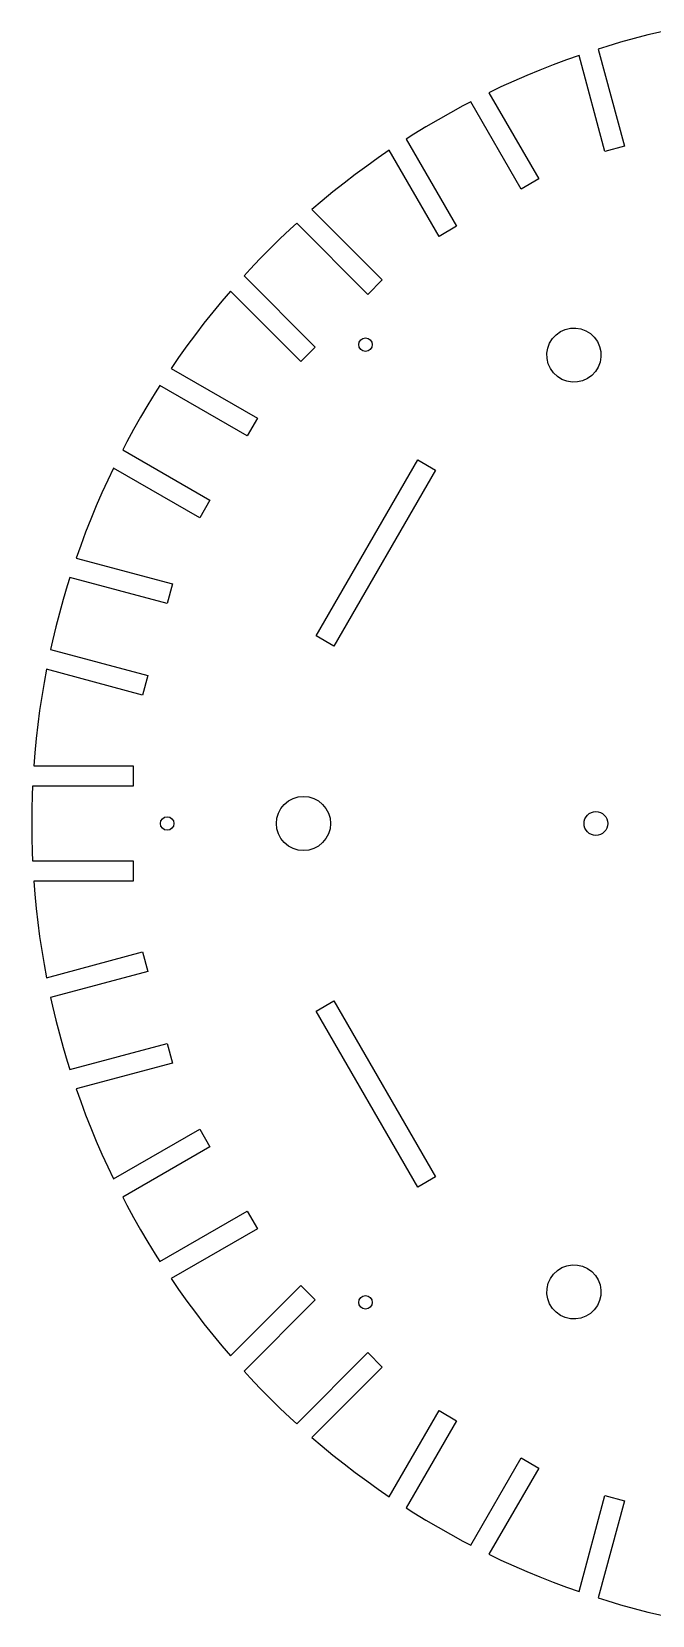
# Model space of a CAD drawing. Header units: metres. Extents: x -120 to 120, y -120 to 120.
# Drawn here: x -120 to -28.4, y -116.9 to 116.9 of the extents above; entities that cross this region are included whole.
import ezdxf

# ---------------------------------------------------------------- set-up
doc = ezdxf.new("R2010")
doc.units = ezdxf.units.M

msp = doc.modelspace()

# ---------------------------------------------------------------- linework, layer by layer
for p, q in [((-26.9941, 116.924), (-29.0306, 116.435)), ((-35.0846, 114.757), (-36.3371, 114.362)), ((-33.0765, 115.351), (-35.0846, 114.757)), ((-31.0583, 115.911), (-33.0765, 115.351)), ((-29.0306, 116.435), (-31.0583, 115.911)), ((-41.0424, 112.763), (-43.0042, 112.03)), ((-39.1904, 113.419), (-41.0424, 112.763)), ((-35.3864, 99.2222), (-39.1904, 113.419)), ((-36.3371, 114.362), (-32.4886, 99.9987)), ((-46.8877, 110.461), (-48.8084, 109.625)), ((-44.9528, 111.262), (-46.8877, 110.461)), ((-43.0042, 112.03), (-44.9528, 111.262)), ((-50.7142, 108.757), (-52.4875, 107.911)), ((-52.4875, 107.911), (-45.1388, 95.1827)), ((-48.8084, 109.625), (-50.7142, 108.757)), ((-56.3366, 105.954), (-58.1771, 104.954)), ((-55.1716, 106.56), (-56.3366, 105.954)), ((-47.7368, 93.6827), (-55.1716, 106.56)), ((-60, 103.923), (-61.8046, 102.86)), ((-58.1771, 104.954), (-60, 103.923)), ((-63.5903, 101.766), (-64.6979, 101.06)), ((-64.6979, 101.06), (-57.2631, 88.1827)), ((-61.8046, 102.86), (-63.5903, 101.766)), ((-68.8292, 98.2982), (-70.5342, 97.082)), ((-67.21, 99.4111), (-68.8292, 98.2982)), ((-59.8612, 86.6827), (-67.21, 99.4111)), ((-32.4886, 99.9987), (-35.3864, 99.2222)), ((-70.5342, 97.082), (-72.2178, 95.8363)), ((-73.8794, 94.5613), (-75.5184, 93.2575)), ((-72.2178, 95.8363), (-73.8794, 94.5613)), ((-45.1388, 95.1827), (-47.7368, 93.6827)), ((-77.1345, 91.9253), (-78.6285, 90.6493)), ((-75.5184, 93.2575), (-77.1345, 91.9253)), ((-78.6285, 90.6493), (-68.2358, 80.2566)), ((-81.8398, 87.7624), (-83.359, 86.3208)), ((-80.8715, 88.6497), (-81.8398, 87.7624)), ((-70.3571, 78.1353), (-80.8715, 88.6497)), ((-57.2631, 88.1827), (-59.8612, 86.6827)), ((-84.8528, 84.8528), (-86.3208, 83.359)), ((-83.359, 86.3208), (-84.8528, 84.8528)), ((-86.3208, 83.359), (-87.7624, 81.8398)), ((-87.7624, 81.8398), (-88.6497, 80.8715)), ((-88.6497, 80.8715), (-78.1353, 70.3571)), ((-68.2358, 80.2566), (-70.3571, 78.1353)), ((-90.6493, 78.6285), (-91.9253, 77.1345)), ((-80.2566, 68.2358), (-90.6493, 78.6285)), ((-93.2575, 75.5184), (-94.5613, 73.8794)), ((-91.9253, 77.1345), (-93.2575, 75.5184)), ((-94.5613, 73.8794), (-95.8363, 72.2178)), ((-42.5749, 72.1811), (-41.9375, 72.6379)), ((-41.9375, 72.6379), (-41.2233, 72.9615)), ((-41.2233, 72.9615), (-40.4596, 73.1396)), ((-40.4596, 73.1396), (-39.6759, 73.1652)), ((-39.6759, 73.1652), (-38.9022, 73.0375)), ((-38.9022, 73.0375), (-38.1683, 72.7613)), ((-38.1683, 72.7613), (-37.5024, 72.3472)), ((-97.082, 70.5342), (-98.2982, 68.8292)), ((-95.8363, 72.2178), (-97.082, 70.5342)), ((-78.1353, 70.3571), (-80.2566, 68.2358)), ((-71.7107, 70.7107), (-71.6346, 71.0934)), ((-71.6346, 70.328), (-71.7107, 70.7107)), ((-71.6346, 71.0934), (-71.4178, 71.4178)), ((-71.4178, 70.0036), (-71.6346, 70.328)), ((-71.4178, 71.4178), (-71.0934, 71.6346)), ((-71.0934, 71.6346), (-70.7107, 71.7107)), ((-70.7107, 71.7107), (-70.328, 71.6346)), ((-70.328, 71.6346), (-70.0036, 71.4178)), ((-70.0036, 71.4178), (-69.7868, 71.0934)), ((-69.7868, 70.328), (-70.0036, 70.0036)), ((-69.7868, 71.0934), (-69.7107, 70.7107)), ((-69.7107, 70.7107), (-69.7868, 70.328)), ((-43.9289, 69.4354), (-43.8012, 70.209)), ((-43.8012, 70.209), (-43.525, 70.9429)), ((-43.525, 70.9429), (-43.1109, 71.6088)), ((-43.1109, 71.6088), (-42.5749, 72.1811)), ((-37.5024, 72.3472), (-36.9301, 71.8112)), ((-36.9301, 71.8112), (-36.4734, 71.1738)), ((-36.4734, 71.1738), (-36.1498, 70.4595)), ((-36.1498, 70.4595), (-35.9717, 69.6959)), ((-98.2982, 68.8292), (-99.4111, 67.21)), ((-71.0934, 69.7868), (-71.4178, 70.0036)), ((-70.7107, 69.7107), (-71.0934, 69.7868)), ((-70.328, 69.7868), (-70.7107, 69.7107)), ((-70.0036, 70.0036), (-70.328, 69.7868)), ((-43.9033, 68.6517), (-43.9289, 69.4354)), ((-43.7252, 67.888), (-43.9033, 68.6517)), ((-43.4016, 67.1738), (-43.7252, 67.888)), ((-36.0738, 68.1385), (-36.35, 67.4046)), ((-35.9461, 68.9122), (-36.0738, 68.1385)), ((-35.9717, 69.6959), (-35.9461, 68.9122)), ((-99.4111, 67.21), (-86.6827, 59.8612)), ((-42.9449, 66.5364), (-43.4016, 67.1738)), ((-42.3725, 66.0004), (-42.9449, 66.5364)), ((-41.7066, 65.5863), (-42.3725, 66.0004)), ((-40.9728, 65.3101), (-41.7066, 65.5863)), ((-37.9375, 65.7097), (-38.6517, 65.386)), ((-37.3001, 66.1664), (-37.9375, 65.7097)), ((-36.7641, 66.7387), (-37.3001, 66.1664)), ((-36.35, 67.4046), (-36.7641, 66.7387)), ((-101.766, 63.5903), (-102.86, 61.8046)), ((-101.06, 64.6979), (-101.766, 63.5903)), ((-88.1827, 57.2631), (-101.06, 64.6979)), ((-40.1991, 65.1823), (-40.9728, 65.3101)), ((-39.4154, 65.208), (-40.1991, 65.1823)), ((-38.6517, 65.386), (-39.4154, 65.208)), ((-102.86, 61.8046), (-103.923, 60)), ((-103.923, 60), (-104.954, 58.1771)), ((-86.6827, 59.8612), (-88.1827, 57.2631)), ((-105.954, 56.3366), (-106.56, 55.1716)), ((-104.954, 58.1771), (-105.954, 56.3366)), ((-106.56, 55.1716), (-93.6827, 47.7368)), ((-107.911, 52.4875), (-108.757, 50.7142)), ((-95.1827, 45.1388), (-107.911, 52.4875)), ((-77.9728, 27.6971), (-62.9728, 53.6779)), ((-60.3747, 52.1779), (-75.3747, 26.1971)), ((-62.9728, 53.6779), (-60.3747, 52.1779)), ((-108.757, 50.7142), (-109.625, 48.8084)), ((-110.461, 46.8877), (-111.262, 44.9528)), ((-109.625, 48.8084), (-110.461, 46.8877)), ((-93.6827, 47.7368), (-95.1827, 45.1388)), ((-111.262, 44.9528), (-112.03, 43.0042)), ((-112.03, 43.0042), (-112.763, 41.0424)), ((-112.763, 41.0424), (-113.419, 39.1904)), ((-113.419, 39.1904), (-99.2222, 35.3864)), ((-114.757, 35.0846), (-115.351, 33.0765)), ((-114.362, 36.3371), (-114.757, 35.0846)), ((-99.9987, 32.4886), (-114.362, 36.3371)), ((-99.2222, 35.3864), (-99.9987, 32.4886)), ((-115.351, 33.0765), (-115.911, 31.0583)), ((-115.911, 31.0583), (-116.435, 29.0306)), ((-116.435, 29.0306), (-116.924, 26.9941)), ((-116.924, 26.9941), (-117.209, 25.7119)), ((-75.3747, 26.1971), (-77.9728, 27.6971)), ((-117.209, 25.7119), (-102.846, 21.8634)), ((-117.819, 22.7696), (-118.177, 20.8378)), ((-103.622, 18.9656), (-117.819, 22.7696)), ((-102.846, 21.8634), (-103.622, 18.9656)), ((-118.523, 18.7721), (-118.832, 16.7008)), ((-118.177, 20.8378), (-118.523, 18.7721)), ((-118.832, 16.7008), (-119.106, 14.6243)), ((-119.106, 14.6243), (-119.343, 12.5434)), ((-119.343, 12.5434), (-119.543, 10.4587)), ((-119.543, 10.4587), (-119.697, 8.5)), ((-119.697, 8.5), (-105, 8.5)), ((-105, 8.5), (-105, 5.5)), ((-119.87, 5.5), (-119.927, 4.18793)), ((-105, 5.5), (-119.87, 5.5)), ((-119.927, 4.18793), (-119.982, 2.09428)), ((-83.2009, 2.22227), (-82.7034, 2.82841)), ((-82.7034, 2.82841), (-82.0973, 3.32587)), ((-82.0973, 3.32587), (-81.4057, 3.69551)), ((-81.4057, 3.69551), (-80.6553, 3.92313)), ((-80.6553, 3.92313), (-79.875, 4)), ((-79.875, 4), (-79.0946, 3.92313)), ((-79.0946, 3.92313), (-78.3443, 3.69551)), ((-78.3443, 3.69551), (-77.6527, 3.32587)), ((-77.6527, 3.32587), (-77.0466, 2.82841)), ((-77.0466, 2.82841), (-76.5491, 2.22227)), ((-119.982, 2.09428), (-120, 0)), ((-120, 0), (-119.982, -2.09428)), ((-101, 0), (-100.924, 0.382675)), ((-100.924, -0.382675), (-101, 0)), ((-100.924, 0.382675), (-100.707, 0.707092)), ((-100.707, 0.707092), (-100.383, 0.923874)), ((-100.383, 0.923874), (-100, 1)), ((-100, 1), (-99.6173, 0.923874)), ((-99.6173, 0.923874), (-99.2929, 0.707092)), ((-99.2929, 0.707092), (-99.0761, 0.382675)), ((-99.0761, 0.382675), (-99, 0)), ((-99, 0), (-99.0761, -0.382675)), ((-83.875, 0), (-83.7981, 0.78035)), ((-83.7981, -0.78035), (-83.875, 0)), ((-83.7981, 0.78035), (-83.5705, 1.53073)), ((-83.5705, 1.53073), (-83.2009, 2.22227)), ((-76.5491, 2.22227), (-76.1795, 1.53073)), ((-76.1795, 1.53073), (-75.9519, 0.78035)), ((-75.9519, 0.78035), (-75.875, 0)), ((-75.875, 0), (-75.9519, -0.78035)), ((-38.45, 0), (-38.4164, 0.3414)), ((-38.4164, -0.3414), (-38.45, 0)), ((-38.4164, 0.3414), (-38.3168, 0.669693)), ((-38.3168, 0.669693), (-38.1551, 0.972244)), ((-38.1551, 0.972244), (-37.9374, 1.23743)), ((-37.9374, 1.23743), (-37.6722, 1.45506)), ((-37.6722, 1.45506), (-37.3697, 1.61678)), ((-37.3697, 1.61678), (-37.0414, 1.71637)), ((-37.0414, 1.71637), (-36.7, 1.75)), ((-36.7, 1.75), (-36.3586, 1.71637)), ((-36.3586, 1.71637), (-36.0303, 1.61678)), ((-36.0303, 1.61678), (-35.7277, 1.45506)), ((-35.7277, 1.45506), (-35.4626, 1.23743)), ((-35.4626, 1.23743), (-35.2449, 0.972244)), ((-35.2449, 0.972244), (-35.0832, 0.669693)), ((-35.0832, 0.669693), (-34.9836, 0.3414)), ((-34.9836, 0.3414), (-34.95, 0)), ((-34.95, 0), (-34.9836, -0.3414)), ((-119.982, -2.09428), (-119.927, -4.18793)), ((-100.707, -0.707092), (-100.924, -0.382675)), ((-100.383, -0.923874), (-100.707, -0.707092)), ((-100, -1), (-100.383, -0.923874)), ((-99.6173, -0.923874), (-100, -1)), ((-99.2929, -0.707092), (-99.6173, -0.923874)), ((-99.0761, -0.382675), (-99.2929, -0.707092)), ((-83.5705, -1.53073), (-83.7981, -0.78035)), ((-83.2009, -2.22227), (-83.5705, -1.53073)), ((-82.7034, -2.82841), (-83.2009, -2.22227)), ((-76.5491, -2.22227), (-77.0466, -2.82841)), ((-76.1795, -1.53073), (-76.5491, -2.22227)), ((-75.9519, -0.78035), (-76.1795, -1.53073)), ((-38.3168, -0.669693), (-38.4164, -0.3414)), ((-38.1551, -0.972244), (-38.3168, -0.669693)), ((-37.9374, -1.23743), (-38.1551, -0.972244)), ((-37.6722, -1.45506), (-37.9374, -1.23743)), ((-37.3697, -1.61678), (-37.6722, -1.45506)), ((-37.0414, -1.71637), (-37.3697, -1.61678)), ((-36.7, -1.75), (-37.0414, -1.71637)), ((-36.3586, -1.71637), (-36.7, -1.75)), ((-36.0303, -1.61678), (-36.3586, -1.71637)), ((-35.7277, -1.45506), (-36.0303, -1.61678)), ((-35.4626, -1.23743), (-35.7277, -1.45506)), ((-35.2449, -0.972244), (-35.4626, -1.23743)), ((-35.0832, -0.669693), (-35.2449, -0.972244)), ((-34.9836, -0.3414), (-35.0832, -0.669693)), ((-119.927, -4.18793), (-119.87, -5.5)), ((-82.0973, -3.32587), (-82.7034, -2.82841)), ((-81.4057, -3.69551), (-82.0973, -3.32587)), ((-80.6553, -3.92313), (-81.4057, -3.69551)), ((-79.875, -4), (-80.6553, -3.92313)), ((-79.0946, -3.92313), (-79.875, -4)), ((-78.3443, -3.69551), (-79.0946, -3.92313)), ((-77.6527, -3.32587), (-78.3443, -3.69551)), ((-77.0466, -2.82841), (-77.6527, -3.32587)), ((-119.87, -5.5), (-105, -5.5)), ((-105, -5.5), (-105, -8.5)), ((-105, -8.5), (-119.697, -8.5)), ((-119.697, -8.5), (-119.543, -10.4587)), ((-119.543, -10.4587), (-119.343, -12.5434)), ((-119.343, -12.5434), (-119.106, -14.6243)), ((-119.106, -14.6243), (-118.832, -16.7008)), ((-118.832, -16.7008), (-118.523, -18.7721)), ((-118.523, -18.7721), (-118.177, -20.8378)), ((-118.177, -20.8378), (-117.819, -22.7696)), ((-117.819, -22.7696), (-103.622, -18.9656)), ((-103.622, -18.9656), (-102.846, -21.8634)), ((-102.846, -21.8634), (-117.209, -25.7119)), ((-117.209, -25.7119), (-116.924, -26.9941)), ((-116.924, -26.9941), (-116.435, -29.0306)), ((-77.9728, -27.6971), (-75.3747, -26.1971)), ((-62.9728, -53.6779), (-77.9728, -27.6971)), ((-75.3747, -26.1971), (-60.3747, -52.1779)), ((-116.435, -29.0306), (-115.911, -31.0583)), ((-115.911, -31.0583), (-115.351, -33.0765)), ((-114.362, -36.3371), (-99.9987, -32.4886)), ((-99.9987, -32.4886), (-99.2222, -35.3864)), ((-115.351, -33.0765), (-114.757, -35.0846)), ((-114.757, -35.0846), (-114.362, -36.3371)), ((-99.2222, -35.3864), (-113.419, -39.1904)), ((-113.419, -39.1904), (-112.763, -41.0424)), ((-112.763, -41.0424), (-112.03, -43.0042)), ((-112.03, -43.0042), (-111.262, -44.9528)), ((-111.262, -44.9528), (-110.461, -46.8877)), ((-107.911, -52.4875), (-95.1827, -45.1388)), ((-95.1827, -45.1388), (-93.6827, -47.7368)), ((-110.461, -46.8877), (-109.625, -48.8084)), ((-109.625, -48.8084), (-108.757, -50.7142)), ((-93.6827, -47.7368), (-106.56, -55.1716)), ((-108.757, -50.7142), (-107.911, -52.4875)), ((-60.3747, -52.1779), (-62.9728, -53.6779)), ((-106.56, -55.1716), (-105.954, -56.3366)), ((-105.954, -56.3366), (-104.954, -58.1771)), ((-104.954, -58.1771), (-103.923, -60)), ((-101.06, -64.6979), (-88.1827, -57.2631)), ((-88.1827, -57.2631), (-86.6827, -59.8612)), ((-103.923, -60), (-102.86, -61.8046)), ((-86.6827, -59.8612), (-99.4111, -67.21)), ((-102.86, -61.8046), (-101.766, -63.5903)), ((-101.766, -63.5903), (-101.06, -64.6979)), ((-41.7066, -65.5863), (-40.9728, -65.3101)), ((-40.9728, -65.3101), (-40.1991, -65.1823)), ((-40.1991, -65.1823), (-39.4154, -65.208)), ((-39.4154, -65.208), (-38.6517, -65.386)), ((-38.6517, -65.386), (-37.9375, -65.7097)), ((-99.4111, -67.21), (-98.2982, -68.8292)), ((-43.7252, -67.888), (-43.4016, -67.1738)), ((-43.4016, -67.1738), (-42.9449, -66.5364)), ((-42.9449, -66.5364), (-42.3725, -66.0004)), ((-42.3725, -66.0004), (-41.7066, -65.5863)), ((-37.9375, -65.7097), (-37.3001, -66.1664)), ((-37.3001, -66.1664), (-36.7641, -66.7387)), ((-36.7641, -66.7387), (-36.35, -67.4046)), ((-36.35, -67.4046), (-36.0738, -68.1385)), ((-98.2982, -68.8292), (-97.082, -70.5342)), ((-90.6493, -78.6285), (-80.2566, -68.2358)), ((-80.2566, -68.2358), (-78.1353, -70.3571)), ((-71.6346, -70.328), (-71.4178, -70.0036)), ((-71.4178, -70.0036), (-71.0934, -69.7868)), ((-71.0934, -69.7868), (-70.7107, -69.7107)), ((-70.7107, -69.7107), (-70.328, -69.7868)), ((-70.328, -69.7868), (-70.0036, -70.0036)), ((-70.0036, -70.0036), (-69.7868, -70.328)), ((-43.9289, -69.4354), (-43.9033, -68.6517)), ((-43.8012, -70.209), (-43.9289, -69.4354)), ((-43.9033, -68.6517), (-43.7252, -67.888)), ((-35.9717, -69.6959), (-36.1498, -70.4595)), ((-36.0738, -68.1385), (-35.9461, -68.9122)), ((-35.9461, -68.9122), (-35.9717, -69.6959)), ((-97.082, -70.5342), (-95.8363, -72.2178)), ((-95.8363, -72.2178), (-94.5613, -73.8794)), ((-78.1353, -70.3571), (-88.6497, -80.8715)), ((-71.7107, -70.7107), (-71.6346, -70.328)), ((-71.6346, -71.0934), (-71.7107, -70.7107)), ((-71.4178, -71.4178), (-71.6346, -71.0934)), ((-71.0934, -71.6346), (-71.4178, -71.4178)), ((-70.7107, -71.7107), (-71.0934, -71.6346)), ((-70.328, -71.6346), (-70.7107, -71.7107)), ((-70.0036, -71.4178), (-70.328, -71.6346)), ((-69.7868, -71.0934), (-70.0036, -71.4178)), ((-69.7868, -70.328), (-69.7107, -70.7107)), ((-69.7107, -70.7107), (-69.7868, -71.0934)), ((-43.525, -70.9429), (-43.8012, -70.209)), ((-43.1109, -71.6088), (-43.525, -70.9429)), ((-42.5749, -72.1811), (-43.1109, -71.6088)), ((-41.9375, -72.6379), (-42.5749, -72.1811)), ((-37.5024, -72.3472), (-38.1683, -72.7613)), ((-36.9301, -71.8112), (-37.5024, -72.3472)), ((-36.4734, -71.1738), (-36.9301, -71.8112)), ((-36.1498, -70.4595), (-36.4734, -71.1738)), ((-94.5613, -73.8794), (-93.2575, -75.5184)), ((-41.2233, -72.9615), (-41.9375, -72.6379)), ((-40.4596, -73.1396), (-41.2233, -72.9615)), ((-39.6759, -73.1652), (-40.4596, -73.1396)), ((-38.9022, -73.0375), (-39.6759, -73.1652)), ((-38.1683, -72.7613), (-38.9022, -73.0375)), ((-93.2575, -75.5184), (-91.9253, -77.1345)), ((-91.9253, -77.1345), (-90.6493, -78.6285)), ((-80.8715, -88.6497), (-70.3571, -78.1353)), ((-70.3571, -78.1353), (-68.2358, -80.2566)), ((-88.6497, -80.8715), (-87.7624, -81.8398)), ((-87.7624, -81.8398), (-86.3208, -83.359)), ((-68.2358, -80.2566), (-78.6285, -90.6493)), ((-86.3208, -83.359), (-84.8528, -84.8528)), ((-84.8528, -84.8528), (-83.359, -86.3208)), ((-83.359, -86.3208), (-81.8398, -87.7624)), ((-81.8398, -87.7624), (-80.8715, -88.6497)), ((-67.21, -99.4111), (-59.8612, -86.6827)), ((-57.2631, -88.1827), (-64.6979, -101.06)), ((-59.8612, -86.6827), (-57.2631, -88.1827)), ((-78.6285, -90.6493), (-77.1345, -91.9253)), ((-77.1345, -91.9253), (-75.5184, -93.2575)), ((-75.5184, -93.2575), (-73.8794, -94.5613)), ((-73.8794, -94.5613), (-72.2178, -95.8363)), ((-72.2178, -95.8363), (-70.5342, -97.082)), ((-55.1716, -106.56), (-47.7368, -93.6827)), ((-45.1388, -95.1827), (-52.4875, -107.911)), ((-47.7368, -93.6827), (-45.1388, -95.1827)), ((-70.5342, -97.082), (-68.8292, -98.2982)), ((-68.8292, -98.2982), (-67.21, -99.4111)), ((-39.1904, -113.419), (-35.3864, -99.2222)), ((-32.4886, -99.9987), (-36.3371, -114.362)), ((-35.3864, -99.2222), (-32.4886, -99.9987)), ((-64.6979, -101.06), (-63.5903, -101.766)), ((-63.5903, -101.766), (-61.8046, -102.86)), ((-61.8046, -102.86), (-60, -103.923)), ((-60, -103.923), (-58.1771, -104.954)), ((-58.1771, -104.954), (-56.3366, -105.954)), ((-56.3366, -105.954), (-55.1716, -106.56)), ((-52.4875, -107.911), (-50.7142, -108.757)), ((-50.7142, -108.757), (-48.8084, -109.625)), ((-48.8084, -109.625), (-46.8877, -110.461)), ((-46.8877, -110.461), (-44.9528, -111.262)), ((-44.9528, -111.262), (-43.0042, -112.03)), ((-43.0042, -112.03), (-41.0424, -112.763)), ((-41.0424, -112.763), (-39.1904, -113.419)), ((-36.3371, -114.362), (-35.0846, -114.757)), ((-35.0846, -114.757), (-33.0765, -115.351)), ((-33.0765, -115.351), (-31.0583, -115.911)), ((-31.0583, -115.911), (-29.0306, -116.435)), ((-29.0306, -116.435), (-26.9941, -116.924))]:
    msp.add_line(p, q)

doc.saveas('drawing.dxf')
